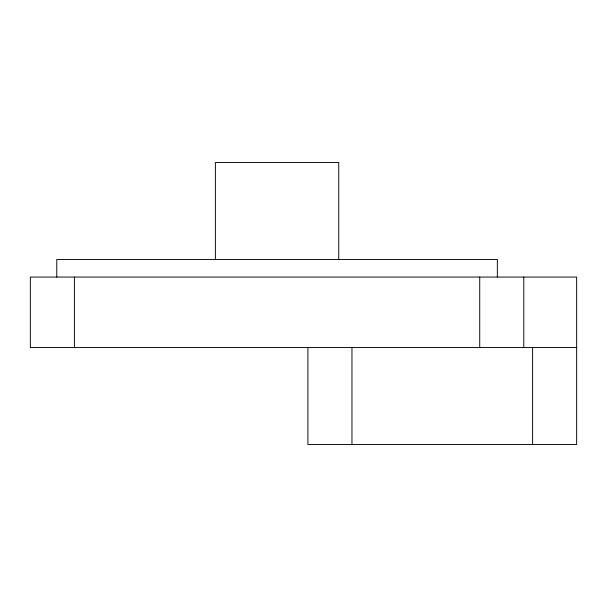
<?xml version="1.0" encoding="UTF-8"?>
<svg xmlns="http://www.w3.org/2000/svg" width="607" height="607" viewBox="0 0 607 607"><rect width="100%" height="100%" fill="white"/><g stroke="black" fill="none" stroke-linecap="round" stroke-linejoin="round"><path stroke-width="0.91" d="M576.65 347.553L30.35 347.553L30.35 277.065L576.65 277.065L576.65 444.483L307.908 444.483L307.908 347.553M532.597 347.553L532.597 444.483M523.78 277.065L523.78 347.553M497.345 277.065L497.345 259.447L56.785 259.447L56.785 277.065M479.727 277.065L479.727 347.553M351.961 347.553L351.961 444.483M338.744 259.447L338.744 162.517L215.386 162.517L215.386 259.447M74.403 277.065L74.403 347.553"/></g></svg>
